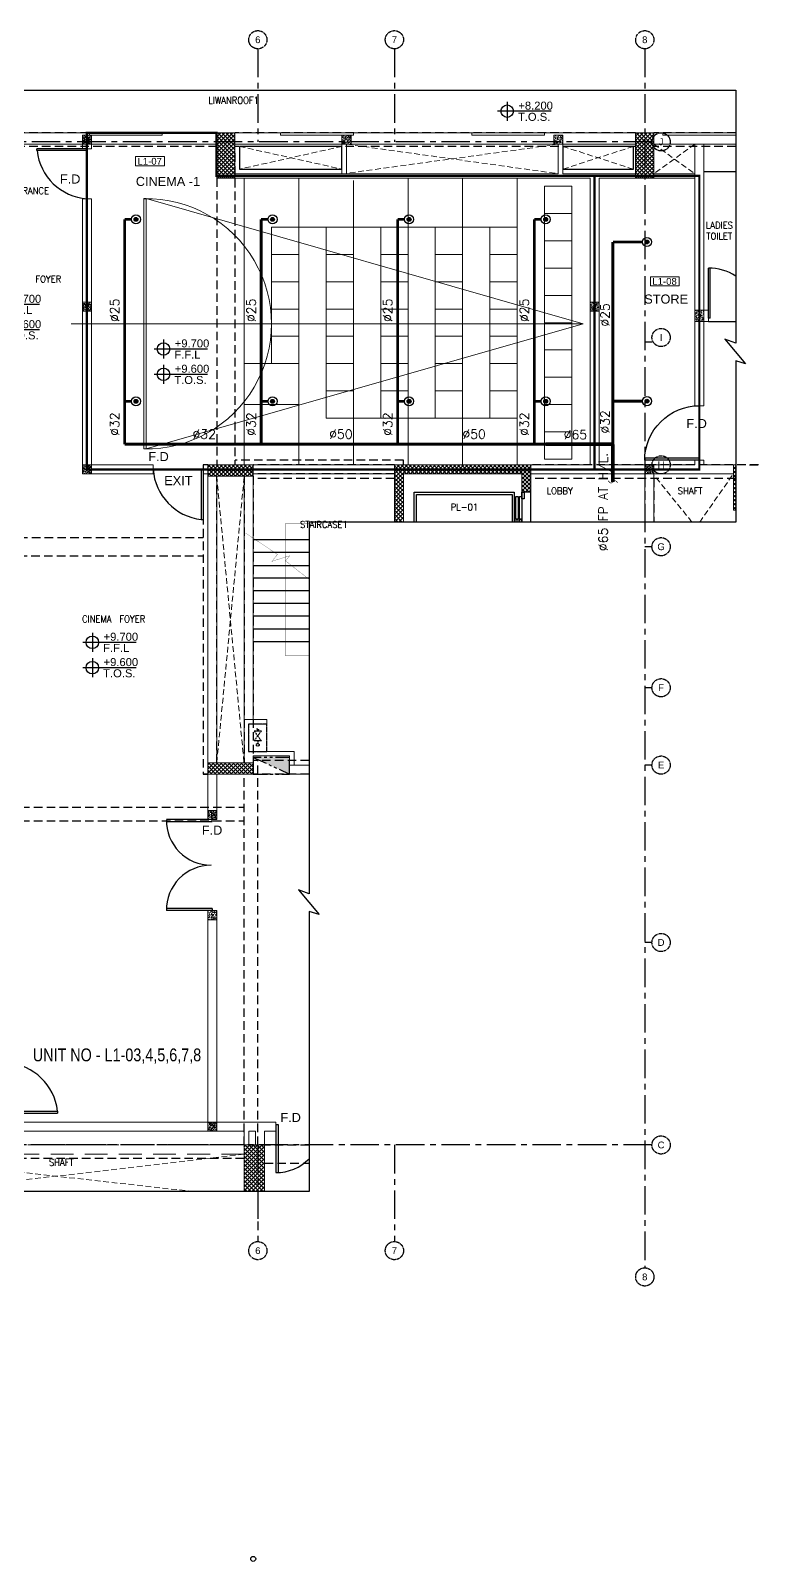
# Model space of a CAD drawing. Header units: millimetres. Extents: x 120409 to 293413, y 279268 to 473550.
# Drawn here: x 277383 to 293413, y 279268 to 312918 of the extents above; entities that cross this region are included whole.
import ezdxf
from ezdxf.enums import TextEntityAlignment as Align

# ---------------------------------------------------------------- set-up
doc = ezdxf.new("R2010")
doc.units = ezdxf.units.MM
doc.header["$LTSCALE"] = 50
doc.header["$MEASUREMENT"] = 0
for name, pattern in [('BASE PLANS-J 2-4-16$0$CENTER', [2, 1.25, -0.25, 0.25, -0.25]), ('BASE PLANS-J 2-4-16$0$HIDDENX2', [0.75, 0.5, -0.25]), ('BASE PLANS-J 2-4-16$0$PHANTOM2', [1.25, 0.625, -0.125, 0.125, -0.125, 0.125, -0.125]), ('DASHED2', [9.525, 6.35, -3.175]), ('FF$0$HIDDEN2', [0.1875, 0.125, -0.0625])]:
    doc.linetypes.add(name, pattern=pattern)
for name, color, linetype, lineweight in [('A-LEASING LINE', 255, 'DASHED2', 9), ('A-LEASING NUMBER', 255, 'Continuous', 9), ('BASE PLANS-J 2-4-16$0$A-BLOCK', 255, 'Continuous', 18), ('BASE PLANS-J 2-4-16$0$A-CINEMA DETAILS', 255, 'Continuous', 13), ('BASE PLANS-J 2-4-16$0$A-Concrete post &encasement added 28-3-2011', 255, 'Continuous', 5), ('BASE PLANS-J 2-4-16$0$A-HIDDEN', 8, 'BASE PLANS-J 2-4-16$0$HIDDENX2', 9), ('BASE PLANS-J 2-4-16$0$S-COL', 255, 'Continuous', 20)]:
    doc.layers.add(name, color=color, linetype=linetype, lineweight=lineweight)
for name, color, linetype in [('A-LEVEL', 255, 'Continuous'), ('A-TEXT', 255, 'Continuous'), ('BASE PLANS-J 2-4-16$0$A-AXIS', 255, 'Continuous'), ('BASE PLANS-J 2-4-16$0$A-DOOR', 255, 'Continuous'), ('BASE PLANS-J 2-4-16$0$A-TEXT', 255, 'Continuous'), ('BASE PLANS-J 2-4-16$0$AC-Fresh DUCT', 255, 'Continuous'), ('BASE PLANS-J 2-4-16$0$Axis', 8, 'BASE PLANS-J 2-4-16$0$CENTER'), ('BASE PLANS-J 2-4-16$0$BS-TOILET FUR', 255, 'Continuous'), ('BASE PLANS-J 2-4-16$0$ELEV.', 252, 'Continuous'), ('BASE PLANS-J 2-4-16$0$FD', 255, 'Continuous'), ('BASE PLANS-J 2-4-16$0$LIFTS', 8, 'Continuous'), ('BASE PLANS-J 2-4-16$0$P-FIRE-HOSE', 255, 'BASE PLANS-J 2-4-16$0$PHANTOM2'), ('BASE PLANS-J 2-4-16$0$S-COL-HAT', 8, 'Continuous'), ('BASE PLANS-J 2-4-16$0$stair', 8, 'Continuous'), ('DIM', 255, 'Continuous'), ('FF$0$A-CONCRETE HIDDEN', 8, 'FF$0$HIDDEN2'), ('FP-SPR-BRANCH', 4, 'Continuous'), ('FP-SPR-CR-MAIN', 6, 'Continuous'), ('OUT RETAIL', 253, 'Continuous'), ('P-FIRE-SPR', 6, 'Continuous'), ('P-FIRE-TXT', 181, 'Continuous'), ('P-PIPE-DRA', 40, 'Continuous'), ('P-PIPE-RW', 80, 'Continuous'), ('TBK', 7, 'Continuous')]:
    doc.layers.add(name, color=color, linetype=linetype)
doc.styles.add('ARIAL', font='ARIALUNI.TTF')
doc.styles.add('BASE PLANS-J 2-4-16$0$ARIAL', font='ARIALUNI.TTF')
doc.styles.add('BASE PLANS-J 2-4-16$0$style1', font='arial.ttf')
doc.styles.add('FRAME-ARIAL', font='arial.ttf', dxfattribs={"width": 0.8, "height": 0.35})
doc.styles.add('ROMANS', font='ROMANS.shx', dxfattribs={"width": 0.9})
doc.styles.add('VK', font='arial.ttf', dxfattribs={"width": 0.8})
pattern_1 = [(135, (251342.426, 0), (-44.194174, -44.194174), []), (225, (251342.426, 0), (44.194174, -44.194174), [])]
pattern_2 = [(140, (251342.426, 0), (6.275213, 71.726018), [7.5, -82.5]), (85, (251342.426, 0), (-75.219213, -13.875133), [6, -66]), (190.451444, (251342.95, 5.98), (-68.943999, 57.850885), [6.37402, -70.114211]), (136.1842, (251322.43, 1e-15), (16.551928, 106.724133), [11.25, -123.75]), (186.635635, (251323.8, 8.89), (-97.41186, 93.466195), [9.561034, -105.171376]), (81.184164, (251322.43, 1e-15), (-97.41186, 93.466195), [9, -99]), (111, (251327.426, 10), (40.261889, 59.690705), [7.5, -82.5]), (56, (251327.426, 10), (-72.515005, 24.331533), [6, -66]), (161.451445, (251330.78, 14.974), (-32.253115, 84.022238), [6.374019, -70.114211]), (127.5, (251342.426, 0), (-33.2893854, 1.2159855), [0, -65.2, 0, -67, 0, -66.25]), (97.5, (251342.426, 0), (-39.441171, 26.3069537), [0, -38.2, 0, -63.7, 0, -25.25]), (57.5, (251342.426, -22.3), (2.2554872, 53.3822436), [0, -25, 0, -78, 0, -103.5]), (47.5, (251342.426, -32.3), (-10.010498, 58.318617), [0, -32.5, 0, -51.8, 0, -73.5])]

# ---------------------------------------------------------------- blocks, each defined once
blk = doc.blocks.new('BASE PLANS-J 2-4-16$0$ax-new')
at = {"layer": 'BASE PLANS-J 2-4-16$0$Axis', "ltscale": 10}
for p, q in [((-139622, 419318), (-139622, 393099)), ((-135222, 419318), (-135222, 417273)), ((-132222, 419318), (-132222, 417273)), ((-126622, 419318), (-126622, 417273)), ((-123222, 419318), (-123222, 417273)), ((-117822, 419318), (-117822, 417273)), ((-114822, 419318), (-114822, 417273)), ((-109322, 419318), (-109322, 392521)), ((-109164, 417273), (-139655, 417273)), ((-139494, 412873), (-139655, 412873)), ((-109164, 412873), (-109322, 412873)), ((-139494, 410173), (-139655, 410173)), ((-109164, 410173), (-109322, 410173)), ((-139494, 408373), (-139655, 408373)), ((-109164, 408373), (-109322, 408373)), ((-139494, 405273), (-139655, 405273)), ((-109164, 405273), (-109322, 405273)), ((-139494, 403573), (-139655, 403573)), ((-109164, 403573), (-109322, 403573)), ((-139494, 399673), (-139655, 399673)), ((-109164, 399673), (-109322, 399673)), ((-109164, 395223), (-139655, 395223)), ((-135222, 395223), (-135222, 393099)), ((-132222, 395223), (-132222, 393099)), ((-126622, 395223), (-126622, 393099)), ((-123222, 395223), (-123222, 393099)), ((-117822, 395223), (-117822, 393099)), ((-114822, 395223), (-114822, 393099))]:
    blk.add_line(p, q, dxfattribs=at)
at = {"layer": 'BASE PLANS-J 2-4-16$0$Axis'}
for centre in [(-139622, 419518), (-135222, 419518), (-132222, 419518), (-126622, 419518), (-123222, 419518), (-117822, 419518), (-114822, 419518), (-109322, 419518), (-139855, 417273), (-108964, 417273), (-139855, 412873), (-108964, 412972), (-139855, 410173), (-108964, 410173), (-139855, 408373), (-108964, 408373), (-139855, 405273), (-108964, 405273), (-139855, 403573), (-108964, 403573), (-139855, 399673), (-108964, 399673), (-139855, 395222), (-108964, 395222), (-139622, 392899), (-135222, 392899), (-132222, 392899), (-126622, 392899), (-123222, 392899), (-117822, 392899), (-114822, 392899), (-109322, 392321)]:
    blk.add_circle(centre, 200, dxfattribs=at)
at = {"layer": 'BASE PLANS-J 2-4-16$0$Axis', "style": 'BASE PLANS-J 2-4-16$0$style1'}
for s, p in [('1', (-139622, 419518)), ('2', (-135222, 419518)), ('3', (-132222, 419518)), ('4', (-126622, 419518)), ('5', (-123219, 419518)), ('6', (-117822, 419518)), ('7', (-114822, 419518)), ('8', (-109322, 419518)), ('J', (-139855, 417273)), ('J', (-108964, 417273)), ('I', (-139855, 412873)), ('I', (-108964, 412972)), ('H', (-139855, 410173)), ('H', (-108964, 410173)), ('G', (-139855, 408373)), ('G', (-108964, 408373)), ('F', (-139855, 405273)), ('F', (-108964, 405273)), ('E', (-139855, 403573)), ('E', (-108964, 403573)), ('D', (-139855, 399673)), ('D', (-108964, 399673)), ('C', (-139855, 395222)), ('C', (-108964, 395222)), ('1', (-139622, 392899)), ('2', (-135222, 392899)), ('3', (-132222, 392899)), ('4', (-126622, 392899)), ('5', (-123219, 392899)), ('6', (-117822, 392899)), ('7', (-114822, 392899)), ('8', (-109322, 392321))]:
    blk.add_text(s, height=150, dxfattribs=at).set_placement(p, align=Align.MIDDLE)
blk = doc.blocks.new('BASE PLANS-J 2-4-16$0$DOOR SINGLE1')
at = {"layer": 'BASE PLANS-J 2-4-16$0$A-DOOR'}
for p, q in [((-11552.4, 19407.6), (-11555.3, 19407.6)), ((-11555.3, 19407.6), (-11555.3, 19327.6)), ((-11552.4, 19407.6), (-11552.4, 19327.6))]:
    blk.add_line(p, q, dxfattribs=at)
blk.add_arc((-11555.3, 19407.6), 80, 270, 0, dxfattribs=at)
blk = doc.blocks.new('BASE PLANS-J 2-4-16$0$fc1')
at = {"layer": 'BASE PLANS-J 2-4-16$0$P-FIRE-HOSE'}
for p, q in [((152, 200), (113, 200)), ((370, 200), (425, 200))]:
    blk.add_line(p, q, dxfattribs=at)
for points in [[(0, 0), (600, 0), (600, 400), (0, 400)], [(370, 280), (370, 120), (152, 280), (152, 120)]]:
    blk.add_lwpolyline(points, close=True, dxfattribs=at)
blk.add_circle((455, 200), 30.6, dxfattribs=at)
for centre, radius, start, end in [((134, 188), 23.9, 148.913, 211.087), ((90, 214), 26.5, 328.913, 26.8513)]:
    blk.add_arc(centre, radius, start, end, dxfattribs=at)
blk = doc.blocks.new('BASE PLANS-J 2-4-16$0$fcd')
at = {"layer": 'BASE PLANS-J 2-4-16$0$P-FIRE-HOSE'}
h = blk.add_hatch(color=256, dxfattribs=at)
h.dxf.hatch_style = 1
h.paths.add_polyline_path([(-80, 0), (-80, -37), (0, -37), (-33.5, -21.5), (-34.2, -21.2), (-34.9, -20.9)])
blk.add_line((0, -37), (-80, 0), dxfattribs=at)
blk.add_lwpolyline([(-80, -37), (0, -37), (0, 0), (-80, 0)], close=True, dxfattribs=at)
blk = doc.blocks.new('HK')
for points in [[(82.2, 0), (-17.8, 0)], [(0, 17.8), (0, -17.8)]]:
    blk.add_lwpolyline(points)
blk.add_circle((0, 0), 11.7)
at = {"style": 'VK'}
for tag, p in [('REL', (21, 3)), ('APS', (20.2, -18))]:
    blk.add_attdef(tag, p, '', height=15, dxfattribs=at)
blk = doc.blocks.new('LEASING')
at = {"layer": 'A-LEASING NUMBER'}
blk.add_lwpolyline([(271, 87), (799, 87), (799, 255), (271, 255)], close=True, dxfattribs=at)
at = {"layer": 'A-LEASING NUMBER', "style": 'ARIAL'}
blk.add_attdef('4TH-01', text='', height=100, dxfattribs=at).set_placement((530, 170), align=Align.MIDDLE_CENTER)
blk = doc.blocks.new('A$C15096C43')
at = {"layer": 'FF$0$A-CONCRETE HIDDEN', "ltscale": 30}
for p, q in [((3800, 600), (0, 600)), ((20503, 600), (4200, 600)), ((12400, 600), (12400, -8300)), ((12800, 600), (12800, -8300)), ((29700, 600), (20903, 600)), ((31897, 600), (30100, 600)), ((-400, 0), (-400, -7700)), ((-150, 0), (-150, -7700)), ((3800, 300), (0, 300)), ((12400, 300), (4200, 300)), ((20503, 300), (12800, 300)), ((29699, 300), (20899, 300)), ((20899, 150), (20899, -6700)), ((31897, 300), (30100, 300)), ((3800, -400), (3800, -8300)), ((4100, -400), (4100, -8300)), ((20499, -400), (20499, -6700)), ((32400, -6700), (27400, -6700)), ((32200, -6700), (32440, -6700)), ((20499, -13250), (20499, -6950)), ((21099, -6950), (21099, -13250)), ((21298, -6950), (21299, -13500)), ((31900, -7000), (27400, -7000)), ((29900, -7000), (29900, -7957)), ((30099, -7000), (30099, -7957)), ((6799, -8300), (-100, -8300)), ((-100, -8300), (-100, -9584)), ((7999, -8300), (20199, -8300)), ((-400, -8500), (-400, -9584)), ((6799, -8500), (-1, -8500)), ((6700, -11600), (6700, -8500)), ((7000, -11629), (7000, -8729)), ((7798, -14250), (7798, -8600)), ((7998, -14250), (7998, -8600)), ((7999, -8700), (12300, -8700)), ((13050, -8700), (20199, -8700)), ((15850, -13000), (15850, -8700)), ((16150, -13000), (16150, -8700)), ((7000, -11600), (7000, -14200)), ((20300, -13250), (20299, -13250)), ((22526, -13200), (21299, -13200)), ((21303, -13290), (21303, -13290)), ((21401, -21650), (21401, -13200)), ((15800, -21650), (15800, -13600)), ((16200, -21650), (16200, -13600)), ((20300, -13500), (20199, -13500)), ((21101, -21650), (21101, -13500)), ((22526, -13500), (21299, -13500)), ((7999, -14150), (15800, -14150)), ((16200, -14225), (21100, -14225)), ((7750, -14550), (7750, -21650)), ((7999, -14550), (15800, -14550)), ((8150, -14550), (8150, -21650)), ((10650, -21150), (10650, -14550, 0)), ((10900, -21400), (10900, -14550, 0)), ((12349, -14550), (12349, -21650)), ((12650, -14550), (12650, -21650)), ((16200, -14525), (21100, -14525)), ((7750, -16250), (7750, -21150)), ((7750, -16250), (7950, -16250)), ((7950, -16250), (7950, -21150)), ((6443, -21150), (7750, -21150)), ((6443, -21150), (7750, -21150)), ((10650, -21150), (7950, -21150)), ((10900, -21400), (7750, -21400)), ((6443, -21650), (12299, -21650)), ((21101, -21650), (12600, -21650)), ((21211, -21650), (22526, -21650)), ((6443, -22050), (12350, -22050)), ((21101, -21950), (12600, -21950)), ((21550, -22050), (22526, -22050)), ((21400, -23050), (21400, -23569))]:
    blk.add_line(p, q, dxfattribs=at)
for points in [[(20300, -6700), (20199, -6700), (20199, -13500), (20300, -13500)], [(24600, -6700), (24600, -6600), (20900, -6600)], [(24400, -6700), (21300, -6700)], [(24400, -6900), (21300, -6900)], [(24400, -7000), (21300, -7000)]]:
    blk.add_lwpolyline(points, dxfattribs=at)
blk = doc.blocks.new('up pen')
at = {"layer": 'P-FIRE-SPR'}
h = blk.add_hatch(color=256, dxfattribs=at)
h.dxf.hatch_style = 1
edge = h.paths.add_edge_path()
edge.add_arc((0, 0), 42.2, 0, 360)
for radius in [100, 42.2]:
    blk.add_circle((0, 0), radius, dxfattribs=at)
blk = doc.blocks.new('*U95')
at = {"layer": 'P-PIPE-DRA', "color": 1, "const_width": 0.02}
blk.add_lwpolyline([(-0.091, 0.142), (-0.093, 0.112), (-0.093, 0.083), (-0.092, 0.07), (-0.09, 0.057), (-0.087, 0.045), (-0.083, 0.035), (-0.077, 0.026), (-0.07, 0.018), (-0.061, 0.012), (-0.051, 0.008), (-0.039, 0.005), (-0.026, 0.003), (0.001, 0), (0.028, -0.003), (0.041, -0.005), (0.052, -0.007), (0.063, -0.011), (0.072, -0.017), (0.079, -0.024), (0.084, -0.033), (0.088, -0.043), (0.09, -0.055), (0.091, -0.067), (0.092, -0.081), (0.09, -0.109), (0.087, -0.139)], dxfattribs=at)

msp = doc.modelspace()

# ---------------------------------------------------------------- hatches: boundary and pattern name
at = {"layer": 'BASE PLANS-J 2-4-16$0$A-Concrete post &encasement added 28-3-2011', "ltscale": 15}
h = msp.add_hatch(dxfattribs=at)
h.set_pattern_fill('AR-CONC', color=256, scale=10, angle=90)
h.set_pattern_definition(pattern_2)
h.paths.add_polyline_path([(278523, 310623), (278723, 310623), (278723, 310423), (278523, 310423)])
h = msp.add_hatch(dxfattribs=at)
h.set_pattern_fill('AR-CONC', color=256, scale=10, angle=90)
h.set_pattern_definition([(140, (259742.64, -2e-05), (6.275213, 71.726018), [7.5, -82.5]), (85, (259742.64, -2e-05), (-75.219213, -13.875133), [6, -66]), (190.451444, (259743.165, 5.98), (-68.943999, 57.850885), [6.37402, -70.114211]), (136.1842, (259722.64, -2e-05), (16.551928, 106.724133), [11.25, -123.75]), (186.635635, (259724.02, 8.89), (-97.41186, 93.466195), [9.561034, -105.171376]), (81.184164, (259722.64, -2e-05), (-97.41186, 93.466195), [9, -99]), (111, (259727.64, 10), (40.261889, 59.690705), [7.5, -82.5]), (56, (259727.64, 10), (-72.515005, 24.331533), [6, -66]), (161.451445, (259731, 14.974), (-32.253115, 84.022238), [6.374019, -70.114211]), (127.5, (259742.642, -2e-05), (-33.2893854, 1.2159855), [0, -65.2, 0, -67, 0, -66.25]), (97.5, (259742.642, -2e-05), (-39.441171, 26.3069537), [0, -38.2, 0, -63.7, 0, -25.25]), (57.5, (259742.642, -22.3), (2.2554872, 53.3822436), [0, -25, 0, -78, 0, -103.5]), (47.5, (259742.64, -32.3), (-10.010498, 58.318617), [0, -32.5, 0, -51.8, 0, -73.5])])
h.paths.add_polyline_path([(284223, 310623), (284423, 310623), (284423, 310423), (284223, 310423)])
h = msp.add_hatch(dxfattribs=at)
h.set_pattern_fill('AR-CONC', color=256, scale=10, angle=90)
h.set_pattern_definition([(140, (264393.615, 0.0002), (6.275213, 71.726018), [7.5, -82.5]), (85, (264393.615, 0.0002), (-75.219213, -13.875133), [6, -66]), (190.451444, (264394.14, 5.98), (-68.943999, 57.850885), [6.37402, -70.114211]), (136.1842, (264373.615, 0.0002), (16.551928, 106.724133), [11.25, -123.75]), (186.635635, (264375, 8.89), (-97.41186, 93.466195), [9.561034, -105.171376]), (81.184164, (264373.62, 0.0002), (-97.41186, 93.466195), [9, -99]), (111, (264378.615, 10), (40.261889, 59.690705), [7.5, -82.5]), (56, (264378.615, 10), (-72.515005, 24.331533), [6, -66]), (161.451445, (264381.97, 14.974), (-32.253115, 84.022238), [6.374019, -70.114211]), (127.5, (264393.615, 0.0002), (-33.2893854, 1.2159855), [0, -65.2, 0, -67, 0, -66.25]), (97.5, (264393.615, 0.0002), (-39.441171, 26.3069537), [0, -38.2, 0, -63.7, 0, -25.25]), (57.5, (264393.615, -22.3), (2.2554872, 53.3822436), [0, -25, 0, -78, 0, -103.5]), (47.5, (264393.615, -32.3), (-10.010498, 58.318617), [0, -32.5, 0, -51.8, 0, -73.5])])
h.paths.add_polyline_path([(288874, 310623), (289074, 310623), (289074, 310423), (288874, 310423)])
h = msp.add_hatch(dxfattribs=at)
h.set_pattern_fill('AR-CONC', color=256, scale=10, angle=90)
h.set_pattern_definition(pattern_2)
h.paths.add_polyline_path([(278523, 306948), (278723, 306948), (278723, 306748), (278523, 306748)])
h = msp.add_hatch(dxfattribs=at)
h.set_pattern_fill('AR-CONC', color=256, scale=10, angle=90)
h.set_pattern_definition(pattern_2)
h.paths.add_polyline_path([(289673, 306948), (289873, 306948), (289873, 306748), (289673, 306748)])
h = msp.add_hatch(dxfattribs=at)
h.set_pattern_fill('AR-CONC', color=256, scale=10, angle=90)
h.set_pattern_definition(pattern_2)
h.paths.add_polyline_path([(291973, 306773), (292173, 306773), (292173, 306523), (291973, 306523)])
h = msp.add_hatch(dxfattribs=at)
h.set_pattern_fill('AR-CONC', color=256, scale=10, angle=90)
h.set_pattern_definition(pattern_2)
h.paths.add_polyline_path([(278523, 303373), (278723, 303373), (278723, 303173), (278523, 303173)])
h = msp.add_hatch(dxfattribs=at)
h.set_pattern_fill('AR-CONC', color=256, scale=10, angle=90)
h.set_pattern_definition(pattern_2)
h.paths.add_polyline_path([(290873, 303373), (291073, 303373), (291073, 303173), (290873, 303173)])
h = msp.add_hatch(dxfattribs=at)
h.set_pattern_fill('AR-CONC', color=256, scale=10, angle=90)
h.set_pattern_definition(pattern_2)
h.paths.add_polyline_path([(281273, 295773), (281473, 295773), (281473, 295573), (281273, 295573)])
h = msp.add_hatch(dxfattribs=at)
h.set_pattern_fill('AR-CONC', color=256, scale=10, angle=90)
h.set_pattern_definition(pattern_2)
h.paths.add_polyline_path([(281273, 293573), (281473, 293573), (281473, 293373), (281273, 293373)])
h = msp.add_hatch(dxfattribs=at)
h.set_pattern_fill('AR-CONC', color=256, scale=10, angle=90)
h.set_pattern_definition([(140, (255842.365, -0.0003), (6.275213, 71.726018), [7.5, -82.5]), (85, (255842.365, -0.0003), (-75.219213, -13.875133), [6, -66]), (190.451444, (255842.89, 5.98), (-68.943999, 57.850885), [6.37402, -70.114211]), (136.1842, (255822.365, -0.0003), (16.551928, 106.724133), [11.25, -123.75]), (186.635635, (255823.74, 8.89), (-97.41186, 93.466195), [9.561034, -105.171376]), (81.184164, (255822.36, -0.0003), (-97.41186, 93.466195), [9, -99]), (111, (255827.365, 10), (40.261889, 59.690705), [7.5, -82.5]), (56, (255827.365, 10), (-72.515005, 24.331533), [6, -66]), (161.451445, (255830.72, 14.974), (-32.253115, 84.022238), [6.374019, -70.114211]), (127.5, (255842.365, -0.0003), (-33.2893854, 1.2159855), [0, -65.2, 0, -67, 0, -66.25]), (97.5, (255842.365, -0.0003), (-39.441171, 26.3069537), [0, -38.2, 0, -63.7, 0, -25.25]), (57.5, (255842.365, -22.3), (2.2554872, 53.3822436), [0, -25, 0, -78, 0, -103.5]), (47.5, (255842.365, -32.3), (-10.010498, 58.318617), [0, -32.5, 0, -51.8, 0, -73.5])])
h.paths.add_polyline_path([(281273, 288923), (281473, 288923), (281473, 288723), (281273, 288723)])
at = {"layer": 'BASE PLANS-J 2-4-16$0$S-COL-HAT', "ltscale": 15}
h = msp.add_hatch(dxfattribs=at)
h.set_pattern_fill('ANSI37', color=256, scale=500, angle=90)
h.set_pattern_definition(pattern_1)
h.paths.add_polyline_path([(281872, 310673), (281472, 310673), (281472, 309673), (281872, 309673)])
h = msp.add_hatch(dxfattribs=at)
h.set_pattern_fill('ANSI37', color=256, scale=500, angle=90)
h.set_pattern_definition(pattern_1)
h.paths.add_polyline_path([(291073, 310673), (290673, 310673), (290673, 309673), (291073, 309673)])
h = msp.add_hatch(dxfattribs=at)
h.set_pattern_fill('ANSI37', color=256, scale=500, angle=90)
h.set_pattern_definition(pattern_1)
h.paths.add_polyline_path([(281273, 303373), (281273, 303123), (282273, 303123), (282273, 303373)])
h = msp.add_hatch(dxfattribs=at)
h.set_pattern_fill('ANSI37', color=256, scale=500, angle=90)
h.set_pattern_definition(pattern_1)
h.paths.add_polyline_path([(285373, 302116), (285573, 302116), (285573, 303173), (288173, 303173), (288173, 302773), (288373, 302773), (288373, 303373), (285373, 303373)])
h = msp.add_hatch(dxfattribs=at)
h.set_pattern_fill('ANSI37', color=256, scale=500, angle=90)
h.set_pattern_definition(pattern_1)
h.paths.add_polyline_path([(292871, 302373), (292871, 303373), (292823, 303373), (292823, 302373)])
h = msp.add_hatch(dxfattribs=at)
h.set_pattern_fill('ANSI37', color=256, scale=500, angle=90)
h.set_pattern_definition(pattern_1)
h.paths.add_polyline_path([(281273, 296823), (281273, 296573), (282273, 296573), (282273, 296823)])
h = msp.add_hatch(dxfattribs=at)
h.set_pattern_fill('ANSI37', color=256, scale=500, angle=90)
h.set_pattern_definition(pattern_1)
h.paths.add_polyline_path([(282073, 287402), (282523, 287402), (282523, 288422), (282073, 288422)])

# ---------------------------------------------------------------- linework, layer by layer
at = {"layer": 'A-LEASING LINE', "const_width": 50}
for points in [[(278619, 310673), (281468, 310673), (281468, 309723), (289769, 309723), (289769, 303273), (278619, 303273)], [(289773, 303273), (292073, 303273), (292073, 309723), (289773, 309723)]]:
    msp.add_lwpolyline(points, close=True, dxfattribs=at)
at = {"layer": 'BASE PLANS-J 2-4-16$0$A-BLOCK'}
for p, q in [((278673, 310673), (276073, 310673)), ((278673, 310673), (280273, 310673)), ((282873, 310673), (284473, 310673)), ((287073, 310673), (288673, 310673)), ((291273, 310673), (292873, 310673)), ((273773, 310423), (281472, 310423)), ((278523, 310423), (281472, 310423)), ((281472, 310423), (278523, 310423)), ((278523, 310323), (278523, 310423)), ((278523, 310323), (278723, 310323)), ((278723, 310323), (278723, 310423)), ((281872, 310423), (289873, 310423)), ((289074, 310423), (289074, 309773)), ((289873, 310423), (290673, 310423)), ((291073, 310423), (292871, 310423)), ((291973, 310423), (291973, 304673)), ((292173, 310423), (292173, 308073)), ((288974, 309773), (281872, 309773)), ((281872, 309673), (289673, 309673)), ((283273, 308598), (283273, 309673)), ((284473, 308598), (284473, 309623)), ((285673, 308598), (285673, 309673)), ((286873, 308598), (286873, 309673)), ((288073, 308598), (288073, 309673)), ((290673, 309773), (289074, 309773)), ((289673, 309673), (289673, 303373)), ((289873, 309673), (289873, 303373)), ((289873, 309673), (290673, 309673)), ((291073, 309773), (291973, 309773)), ((291073, 309673), (291973, 309673)), ((278523, 309223), (278723, 309223)), ((278523, 307823), (278523, 309223)), ((278723, 303373), (278723, 309223)), ((282673, 308598), (288073, 308598)), ((292173, 308073), (292173, 304673)), ((278523, 303173), (278523, 307823)), ((292273, 306773), (292173, 306773)), ((292273, 306523), (292273, 306773)), ((292273, 306523), (292173, 306523)), ((283273, 304698), (283273, 303373)), ((292173, 304673), (291973, 304673, 0)), ((284473, 304398), (288073, 304398)), ((284473, 304398), (284473, 303373)), ((285673, 304473), (285673, 303373)), ((286873, 304473), (286873, 303373)), ((288073, 304473), (288073, 303373)), ((280073, 303373), (278723, 303373)), ((280073, 303173), (280073, 303373)), ((285373, 303373), (281173, 303373)), ((281173, 303173), (281173, 303373)), ((282670, 303373), (285224, 303373)), ((289673, 303373), (288373, 303373)), ((291973, 303373), (289873, 303373)), ((291973, 303473), (291973, 303373)), ((292173, 303473), (291973, 303473)), ((292173, 303473), (292173, 303373)), ((292823, 303373), (292173, 303373)), ((278523, 303173), (280073, 303173)), ((281273, 303173), (281173, 303173)), ((281273, 303123), (281273, 295573)), ((281473, 303123), (281473, 296823)), ((285373, 303173), (282273, 303173)), ((288373, 303173), (290874, 303173)), ((290874, 303173), (290874, 302116)), ((291073, 303173), (292823, 303173)), ((291074, 302116), (291074, 303173)), ((281473, 296573), (281473, 295573)), ((283499, 296773), (283073, 296773)), ((281473, 295573), (281273, 295573)), ((281473, 293573), (281273, 293573)), ((281273, 288923), (281273, 293573)), ((273573, 288723), (282073, 288723)), ((276973, 288923), (281273, 288923)), ((280694, 288723), (277962, 288723)), ((282173, 288723), (282323, 288723)), ((282323, 288422), (282323, 288723)), ((282523, 288422), (282523, 288723)), ((282773, 288723), (282524, 288723)), ((282773, 288923), (282773, 288723)), ((282523, 288422), (282523, 288502))]:
    msp.add_line(p, q, dxfattribs=at)
for points in [[(278673, 310673), (278673, 310623), (280273, 310623), (280273, 310673), (282873, 310673), (282873, 310623), (284473, 310623), (284473, 310673), (287073, 310673)], [(287073, 310673), (287073, 310623), (288673, 310623), (288673, 310673)], [(288673, 310673), (291273, 310673)], [(291273, 310673), (291273, 310623), (292873, 310623), (292873, 310673)], [(284223, 310423), (284223, 309773)], [(284323, 310423), (284323, 309773)], [(288974, 310423), (288974, 309773), (288974, 309773)], [(279873, 309224), (279923, 309224), (279923, 303722), (279873, 303722), (279873, 309224)], [(282073, 296823), (282073, 303123)], [(282273, 297773), (282273, 303123)], [(282572, 297673), (282572, 297773), (282073, 297773), (282073, 296823), (282273, 296823), (282273, 296973), (283073, 296973), (283073, 296773), (283173, 296773), (283173, 297073), (282172, 297073), (282172, 297673), (282572, 297673)], [(282273, 297073), (282273, 297073)], [(282273, 296973), (283073, 296973), (283073, 296573), (283499, 296573)], [(282773, 288923), (281473, 288923), (281473, 293573)], [(282073, 288422), (282073, 288723)], [(282173, 288422), (282173, 288723)]]:
    msp.add_lwpolyline(points, dxfattribs=at)
at = {"layer": 'BASE PLANS-J 2-4-16$0$A-CINEMA DETAILS'}
for p, q in [((282073, 303373), (282073, 309673)), ((289517, 306473), (279923, 309224)), ((283273, 308598), (283273, 305598)), ((278277, 306473), (289517, 306473)), ((279923, 303722), (289517, 306473))]:
    msp.add_line(p, q, dxfattribs=at)
for points in [[(289273, 309498), (289273, 303498), (288673, 303498), (288673, 309498)], [(288673, 309498), (289273, 309498)], [(282673, 305598), (282673, 308598)], [(282673, 308598), (283273, 308598)], [(284473, 308598), (284473, 304398), (283873, 304398), (283873, 308598)], [(283873, 308598), (284473, 308598)], [(285673, 308598), (285673, 304398), (285073, 304398), (285073, 308598)], [(285073, 308598), (285673, 308598)], [(286873, 308598), (286873, 304398), (286273, 304398), (286273, 308598)], [(286273, 308598), (286873, 308598)], [(288073, 308598), (288073, 304398), (287473, 304398), (287473, 308598)], [(287473, 308598), (288073, 308598)], [(289273, 308898), (288673, 308898)], [(289273, 308298), (288673, 308298)], [(283273, 307998), (282673, 307998)], [(284473, 307998), (283873, 307998)], [(285673, 307998), (285073, 307998)], [(286873, 307998), (286273, 307998)], [(288073, 307998), (287473, 307998)], [(289273, 307698), (288673, 307698)], [(283273, 307398), (282673, 307398)], [(284473, 307398), (283873, 307398)], [(285673, 307398), (285073, 307398)], [(286873, 307398), (286273, 307398)], [(288073, 307398), (287473, 307398)], [(289273, 307098), (288673, 307098)], [(283273, 306798), (282673, 306798)], [(284473, 306798), (283873, 306798)], [(285673, 306798), (285073, 306798)], [(286873, 306798), (286273, 306798)], [(288073, 306798), (287473, 306798)], [(289273, 306498), (288673, 306498)], [(283273, 306198), (282673, 306198)], [(284473, 306198), (283873, 306198)], [(285673, 306198), (285073, 306198)], [(286873, 306198), (286273, 306198)], [(288073, 306198), (287473, 306198)], [(289273, 305898), (288673, 305898)], [(284473, 305598), (283873, 305598)], [(285673, 305598), (285073, 305598)], [(286873, 305598), (286273, 305598)], [(288073, 305598), (287473, 305598)], [(289273, 305298), (288673, 305298)], [(284473, 304998), (283873, 304998)], [(285673, 304998), (285073, 304998)], [(286873, 304998), (286273, 304998)], [(288073, 304998), (287473, 304998)], [(289273, 304698), (288673, 304698)], [(289273, 304098), (288673, 304098)]]:
    msp.add_lwpolyline(points, dxfattribs=at)
msp.add_lwpolyline([(282073, 305598), (283273, 305598), (283273, 304698), (282073, 304698)], close=True, dxfattribs=at)
msp.add_arc((279922, 306473), 2751, 268.9843, 91.0157, dxfattribs=at)
at = {"layer": 'BASE PLANS-J 2-4-16$0$A-Concrete post &encasement added 28-3-2011', "ltscale": 15}
for points in [[(278523, 310623), (278723, 310623), (278723, 310423), (278523, 310423)], [(284223, 310623), (284423, 310623), (284423, 310423), (284223, 310423)], [(288874, 310623), (289074, 310623), (289074, 310423), (288874, 310423)], [(278523, 306948), (278723, 306948), (278723, 306748), (278523, 306748)], [(289673, 306948), (289873, 306948), (289873, 306748), (289673, 306748)], [(291973, 306773), (292173, 306773), (292173, 306523), (291973, 306523)], [(278523, 303373), (278723, 303373), (278723, 303173), (278523, 303173)], [(290874, 303373), (291074, 303373), (291074, 303173), (290874, 303173)], [(281273, 295773), (281473, 295773), (281473, 295573), (281273, 295573)], [(281273, 293573), (281473, 293573), (281473, 293373), (281273, 293373)], [(281273, 288923), (281473, 288923), (281473, 288723), (281273, 288723)]]:
    msp.add_lwpolyline(points, close=True, dxfattribs=at)
at = {"layer": 'BASE PLANS-J 2-4-16$0$A-DOOR'}
for p, q in [((278623, 310323), (277523, 310323)), ((277523, 310280), (277523, 310323)), ((278623, 310280), (277523, 310280)), ((292273, 306598), (292273, 307698)), ((292312, 306598), (292312, 307698)), ((292312, 306598), (292273, 306598)), ((281130, 303273), (281130, 302173)), ((281130, 303273), (281173, 303273)), ((281173, 303273), (281173, 302173)), ((281373, 295573), (280366, 295573)), ((281373, 295523), (280366, 295523)), ((281373, 295523), (281373, 295573)), ((281373, 293623), (280366, 293623)), ((281373, 293573), (280366, 293573)), ((281373, 293623), (281373, 293573)), ((276873, 289166), (277973, 289166)), ((276873, 289123), (277973, 289123)), ((277973, 289166), (277973, 289123)), ((282773, 288873), (282773, 287816)), ((282773, 288873), (282823, 288873)), ((282823, 288873), (282823, 287816))]:
    msp.add_line(p, q, dxfattribs=at)
msp.add_lwpolyline([(281130, 302173), (281173, 302173)], dxfattribs=at)
for centre, radius, start, end in [((278706, 310410), 1190, 186.2863, 265.9901), ((292273, 306598), 1100, 57.0822, 90), ((281261, 303356), 1190, 184.0099, 263.7137), ((281349, 295555), 983, 179.1297, 269.9443), ((281350, 293588), 984, 90.1051, 180.8782), ((276790, 289036), 1190, 6.2863, 85.9901), ((282788, 288800), 984, 269.1218, 316.2593)]:
    msp.add_arc(centre, radius, start, end, dxfattribs=at)
at = {"layer": 'BASE PLANS-J 2-4-16$0$A-HIDDEN', "ltscale": 5}
for p, q in [((281973, 310373), (284223, 309872)), ((284223, 310373), (281973, 309873)), ((284323, 310422), (288974, 309773)), ((288974, 310421), (284323, 309781)), ((289074, 310373), (290623, 309873)), ((290623, 310373), (289074, 309873)), ((291073, 310423), (291973, 309773)), ((291973, 310423), (291073, 309773)), ((281470, 303123), (282071, 296823)), ((281472, 296823), (282073, 303098)), ((291910, 302116), (291084, 303140)), ((292080, 302116), (292823, 303181)), ((273573, 288222), (280932, 287402)), ((282073, 288222), (275104, 287402))]:
    msp.add_line(p, q, dxfattribs=at)
at = {"layer": 'BASE PLANS-J 2-4-16$0$A-HIDDEN', "ltscale": 20}
msp.add_line((273573, 288422), (282074, 288422), dxfattribs=at)
msp.add_lwpolyline([(282074, 287402), (282074, 288222), (273573, 288222), (273573, 287402)], dxfattribs=at)
at = {"layer": 'BASE PLANS-J 2-4-16$0$AC-Fresh DUCT', "ltscale": 5}
for points in [[(284223, 310373), (281973, 310373), (281973, 309873), (284223, 309872)], [(290623, 310373), (289074, 310373), (289074, 309873), (290623, 309873)]]:
    msp.add_lwpolyline(points, close=True, dxfattribs=at)
at = {"layer": 'BASE PLANS-J 2-4-16$0$BS-TOILET FUR'}
msp.add_line((292173, 309823), (292871, 309823), dxfattribs=at)
at = {"layer": 'BASE PLANS-J 2-4-16$0$ELEV.'}
msp.add_line((292273, 306523), (292871, 306523), dxfattribs=at)
at = {"layer": 'BASE PLANS-J 2-4-16$0$LIFTS'}
msp.add_line((288373, 302116), (288373, 302773), dxfattribs=at)
for points in [[(285808, 302116), (285808, 302773), (288008, 302773), (288008, 302116)], [(285858, 302116), (285858, 302723), (287958, 302723), (287958, 302116)], [(288093, 302116), (288093, 302168), (288043, 302168), (288043, 302116)], [(288173, 302116), (288173, 302168), (288123, 302168), (288123, 302116)]]:
    msp.add_lwpolyline(points, dxfattribs=at)
for points in [[(288043, 302678), (288093, 302678), (288093, 302178), (288043, 302178)], [(288123, 302678), (288173, 302678), (288173, 302178), (288123, 302178)], [(288173, 302773), (288223, 302773), (288223, 302623), (288173, 302623)]]:
    msp.add_lwpolyline(points, close=True, dxfattribs=at)
at = {"layer": 'BASE PLANS-J 2-4-16$0$S-COL', "ltscale": 15}
for points in [[(281472, 309673), (281872, 309673), (281872, 310673), (281472, 310673)], [(290673, 309673), (291073, 309673), (291073, 310673), (290673, 310673)], [(281273, 303373), (281273, 303123), (282273, 303123), (282273, 303373)], [(281273, 296823), (281273, 296573), (282273, 296573), (282273, 296823)]]:
    msp.add_lwpolyline(points, close=True, dxfattribs=at)
for points in [[(285573, 302116), (285573, 303173), (288173, 303173), (288173, 302773), (288373, 302773), (288373, 303373), (285373, 303373), (285373, 302116)], [(292871, 303373), (292823, 303373), (292823, 302373), (292871, 302373)], [(282523, 287402), (282523, 288422), (282073, 288422), (282073, 287402)]]:
    msp.add_lwpolyline(points, dxfattribs=at)
at = {"layer": 'BASE PLANS-J 2-4-16$0$stair'}
for p, q in [((283499, 301723), (282271, 301723)), ((283499, 301443), (282272, 301443)), ((283499, 300883), (282273, 300883)), ((283499, 300603), (282273, 300603)), ((283499, 300323), (282273, 300323)), ((283499, 300043), (282273, 300043)), ((283499, 299763), (282273, 299763)), ((283499, 299483), (282273, 299483))]:
    msp.add_line(p, q, dxfattribs=at)
for points in [[(288373, 302116), (288373, 302773), (288173, 302773), (288173, 302116)], [(282273, 301163), (283499, 301163)]]:
    msp.add_lwpolyline(points, dxfattribs=at)
at = {"layer": 'BASE PLANS-J 2-4-16$0$stair', "const_width": 5}
for points in [[(283499, 300856), (282985, 301261), (283075, 301376), (282683, 301250), (282804, 301403), (282107, 301872)], [(283499, 302081), (282984, 302081), (282984, 299176), (283499, 299176)]]:
    msp.add_lwpolyline(points, dxfattribs=at)
at = {"layer": 'DIM'}
for points in [[(259664, 306051), (259664, 311612), (292871, 311612), (292871, 306051), (292635, 306135), (293090, 305595), (292871, 305657), (292871, 302116), (283499, 302116), (283499, 293946)], [(283499, 293946), (283264, 294030), (283718, 293490), (283499, 293552)], [(283499, 293552), (283499, 287402), (267416, 287402), (267416, 293552)]]:
    msp.add_lwpolyline(points, dxfattribs=at)
at = {"layer": 'FP-SPR-BRANCH', "const_width": 60}
for points in [[(279447, 308769), (279447, 303827)], [(279592, 308769), (279447, 308769)], [(282447, 308769), (282447, 303827)], [(282592, 308769), (282447, 308769)], [(285447, 308769), (285447, 303827)], [(285592, 308769), (285447, 308769)], [(288447, 308769), (288447, 303827)], [(288592, 308769), (288447, 308769)], [(290173, 308273), (290173, 303827)], [(290822, 308273), (290173, 308273)], [(279592, 304769), (279447, 304769)], [(282592, 304769), (282447, 304769)], [(285592, 304769), (285447, 304769)], [(288592, 304769), (288447, 304769)], [(290822, 304773), (290173, 304773)], [(279447, 303827), (288697, 303827)]]:
    msp.add_lwpolyline(points, dxfattribs=at)
at = {"layer": 'FP-SPR-CR-MAIN', "const_width": 80}
for points in [[(288697, 303827), (290173, 303827)], [(290173, 302993), (290173, 303827)]]:
    msp.add_lwpolyline(points, dxfattribs=at)
at = {"layer": 'P-PIPE-RW', "color": 252, "ltscale": 10}
msp.add_circle((282272, 279323), 55, dxfattribs=at)

# ---------------------------------------------------------------- block references
at = {"layer": 'A-LEASING NUMBER'}
ref = msp.add_blockref('LEASING', (279363, 309842), dxfattribs=dict(at, xscale=1.2, yscale=1.2, zscale=1.2))
ref.add_attrib('4TH-01', 'L1-07', dxfattribs={"height": 150, "style": 'ARIAL'}).set_placement((279999, 310046), align=Align.MIDDLE_CENTER)
ref = msp.add_blockref('LEASING', (290674, 307202), dxfattribs=dict(at, xscale=1.2, yscale=1.2, zscale=1.2))
ref.add_attrib('4TH-01', 'L1-08', dxfattribs={"height": 150, "style": 'ARIAL'}).set_placement((291309, 307406), align=Align.MIDDLE_CENTER)
at = {"layer": 'A-LEVEL', "xscale": 11.73060000847072, "yscale": 11.73059999720977, "zscale": 17.59589999999999}
for p, values in [((287851, 311146), {'REL': '+8.200', 'APS': 'T.O.S.'}), ((276611, 306900), {'REL': '+9.700', 'APS': 'F.F.L'}), ((276611, 306342), {'REL': '+9.600', 'APS': 'T.O.S.'}), ((280303, 305919), {'REL': '+9.700', 'APS': 'F.F.L'}), ((280303, 305362), {'REL': '+9.600', 'APS': 'T.O.S.'}), ((278740, 299471), {'REL': '+9.700', 'APS': 'F.F.L'}), ((278740, 298914), {'REL': '+9.600', 'APS': 'T.O.S.'})]:
    msp.add_blockref('HK', p, dxfattribs=at).add_auto_attribs(values)
at = {"layer": 'BASE PLANS-J 2-4-16$0$A-AXIS'}
msp.add_blockref('BASE PLANS-J 2-4-16$0$ax-new', (400196, -106800), dxfattribs=at)
at = {"layer": 'BASE PLANS-J 2-4-16$0$A-DOOR', "xscale": -15.00001308743331, "yscale": 15.00001308743331, "zscale": 15.00001308743331, "rotation": 270}
msp.add_blockref('BASE PLANS-J 2-4-16$0$DOOR SINGLE1', (958, 476803), dxfattribs=at)
at = {"layer": 'BASE PLANS-J 2-4-16$0$P-FIRE-HOSE', "rotation": 270}
msp.add_blockref('BASE PLANS-J 2-4-16$0$fc1', (282172, 297673), dxfattribs=at)
at = {"layer": 'BASE PLANS-J 2-4-16$0$P-FIRE-HOSE', "xscale": 10, "yscale": 10, "zscale": 10, "rotation": 180}
msp.add_blockref('BASE PLANS-J 2-4-16$0$fcd', (282273, 296573), dxfattribs=at)
at = {"layer": 'DIM'}
msp.add_blockref('A$C15096C43', (260973, 310073), dxfattribs=at)
at = {"layer": 'P-FIRE-SPR'}
for p in [(279697, 308769), (282697, 308769), (285697, 308769), (288697, 308769), (290922, 308273), (279697, 304769), (282697, 304769), (285697, 304769), (288697, 304769), (290922, 304773)]:
    msp.add_blockref('up pen', p, dxfattribs=at)
at = {"layer": 'P-PIPE-DRA', "xscale": 649.9999999999998, "yscale": 649.9999999999998, "zscale": 649.9999999999998, "rotation": 44.99942143804574}
msp.add_blockref('*U95', (290177, 302998), dxfattribs=at)

# ---------------------------------------------------------------- texts
at = {"layer": 'A-TEXT', "style": 'ARIAL'}
for s, rotation, p in [('CINEMA -1', 0.0042, (279694, 309503)), ('STORE', 359.9958, (290863, 306917))]:
    msp.add_text(s, height=200, rotation=rotation, dxfattribs=at).set_placement(p)
at = {"layer": 'BASE PLANS-J 2-4-16$0$A-TEXT', "style": 'BASE PLANS-J 2-4-16$0$ARIAL'}
msp.add_text('EXIT', height=200, rotation=359.9958, dxfattribs=at).set_placement((280318, 302926))
at = {"layer": 'BASE PLANS-J 2-4-16$0$FD', "style": 'BASE PLANS-J 2-4-16$0$ARIAL'}
for p in [(278027, 309556), (291788, 304181), (279968, 303454), (281144, 295242), (282870, 288926)]:
    msp.add_text('F.D', height=200, rotation=0.0042, dxfattribs=at).set_placement(p)
at = {"layer": 'OUT RETAIL', "style": 'ROMANS', "width": 0.9}
for tag, p in [('LIWANROOF1', (281842, 311386, 0)), ('ENTRANCE', (277329, 309398)), ('LADIES', (292512, 308640)), ('TOILET', (292510, 308400)), ('FOYER', (277772, 307456)), ('LOBBY', (289005, 302801)), ('SHAFT', (291872, 302801)), ('PL-01', (286912, 302444)), ('STAIRCASE1', (283826, 302061)), ('CINEMA', (278837, 299985)), ('FOYER', (279617, 299985)), ('SHAFT', (278056, 288040, 0))]:
    msp.add_attdef(tag, text='ROOM', height=150, rotation=0, dxfattribs=at).set_placement(p, align=Align.MIDDLE_CENTER)
at = {"layer": 'P-FIRE-TXT', "style": 'ROMANS'}
for s, p in [('%%C25', (279227, 306769)), ('%%C25', (282227, 306769)), ('%%C25', (285227, 306769)), ('%%C25', (288227, 306769)), ('%%C25', (290001, 306667)), ('%%C32', (290001, 304317)), ('%%C32', (279227, 304268)), ('%%C32', (282227, 304268)), ('%%C32', (285227, 304268)), ('%%C32', (288227, 304268)), ('%%C65 FP AT H/L.', (289959, 302556))]:
    msp.add_text(s, height=200, rotation=90, dxfattribs=at).set_placement(p, align=Align.MIDDLE_CENTER)
for s, p in [('%%C32', (281197, 304047)), ('%%C50', (284199, 304047)), ('%%C50', (287125, 304047)), ('%%C65', (289350, 304038))]:
    msp.add_text(s, height=200, dxfattribs=at).set_placement(p, align=Align.MIDDLE_CENTER)
at = {"layer": 'TBK', "color": 4, "style": 'FRAME-ARIAL', "width": 0.8}
msp.add_text('UNIT NO - L1-03,4,5,6,7,8 ', height=282.24, dxfattribs=at).set_placement((277431, 290261))

doc.saveas('drawing.dxf')
